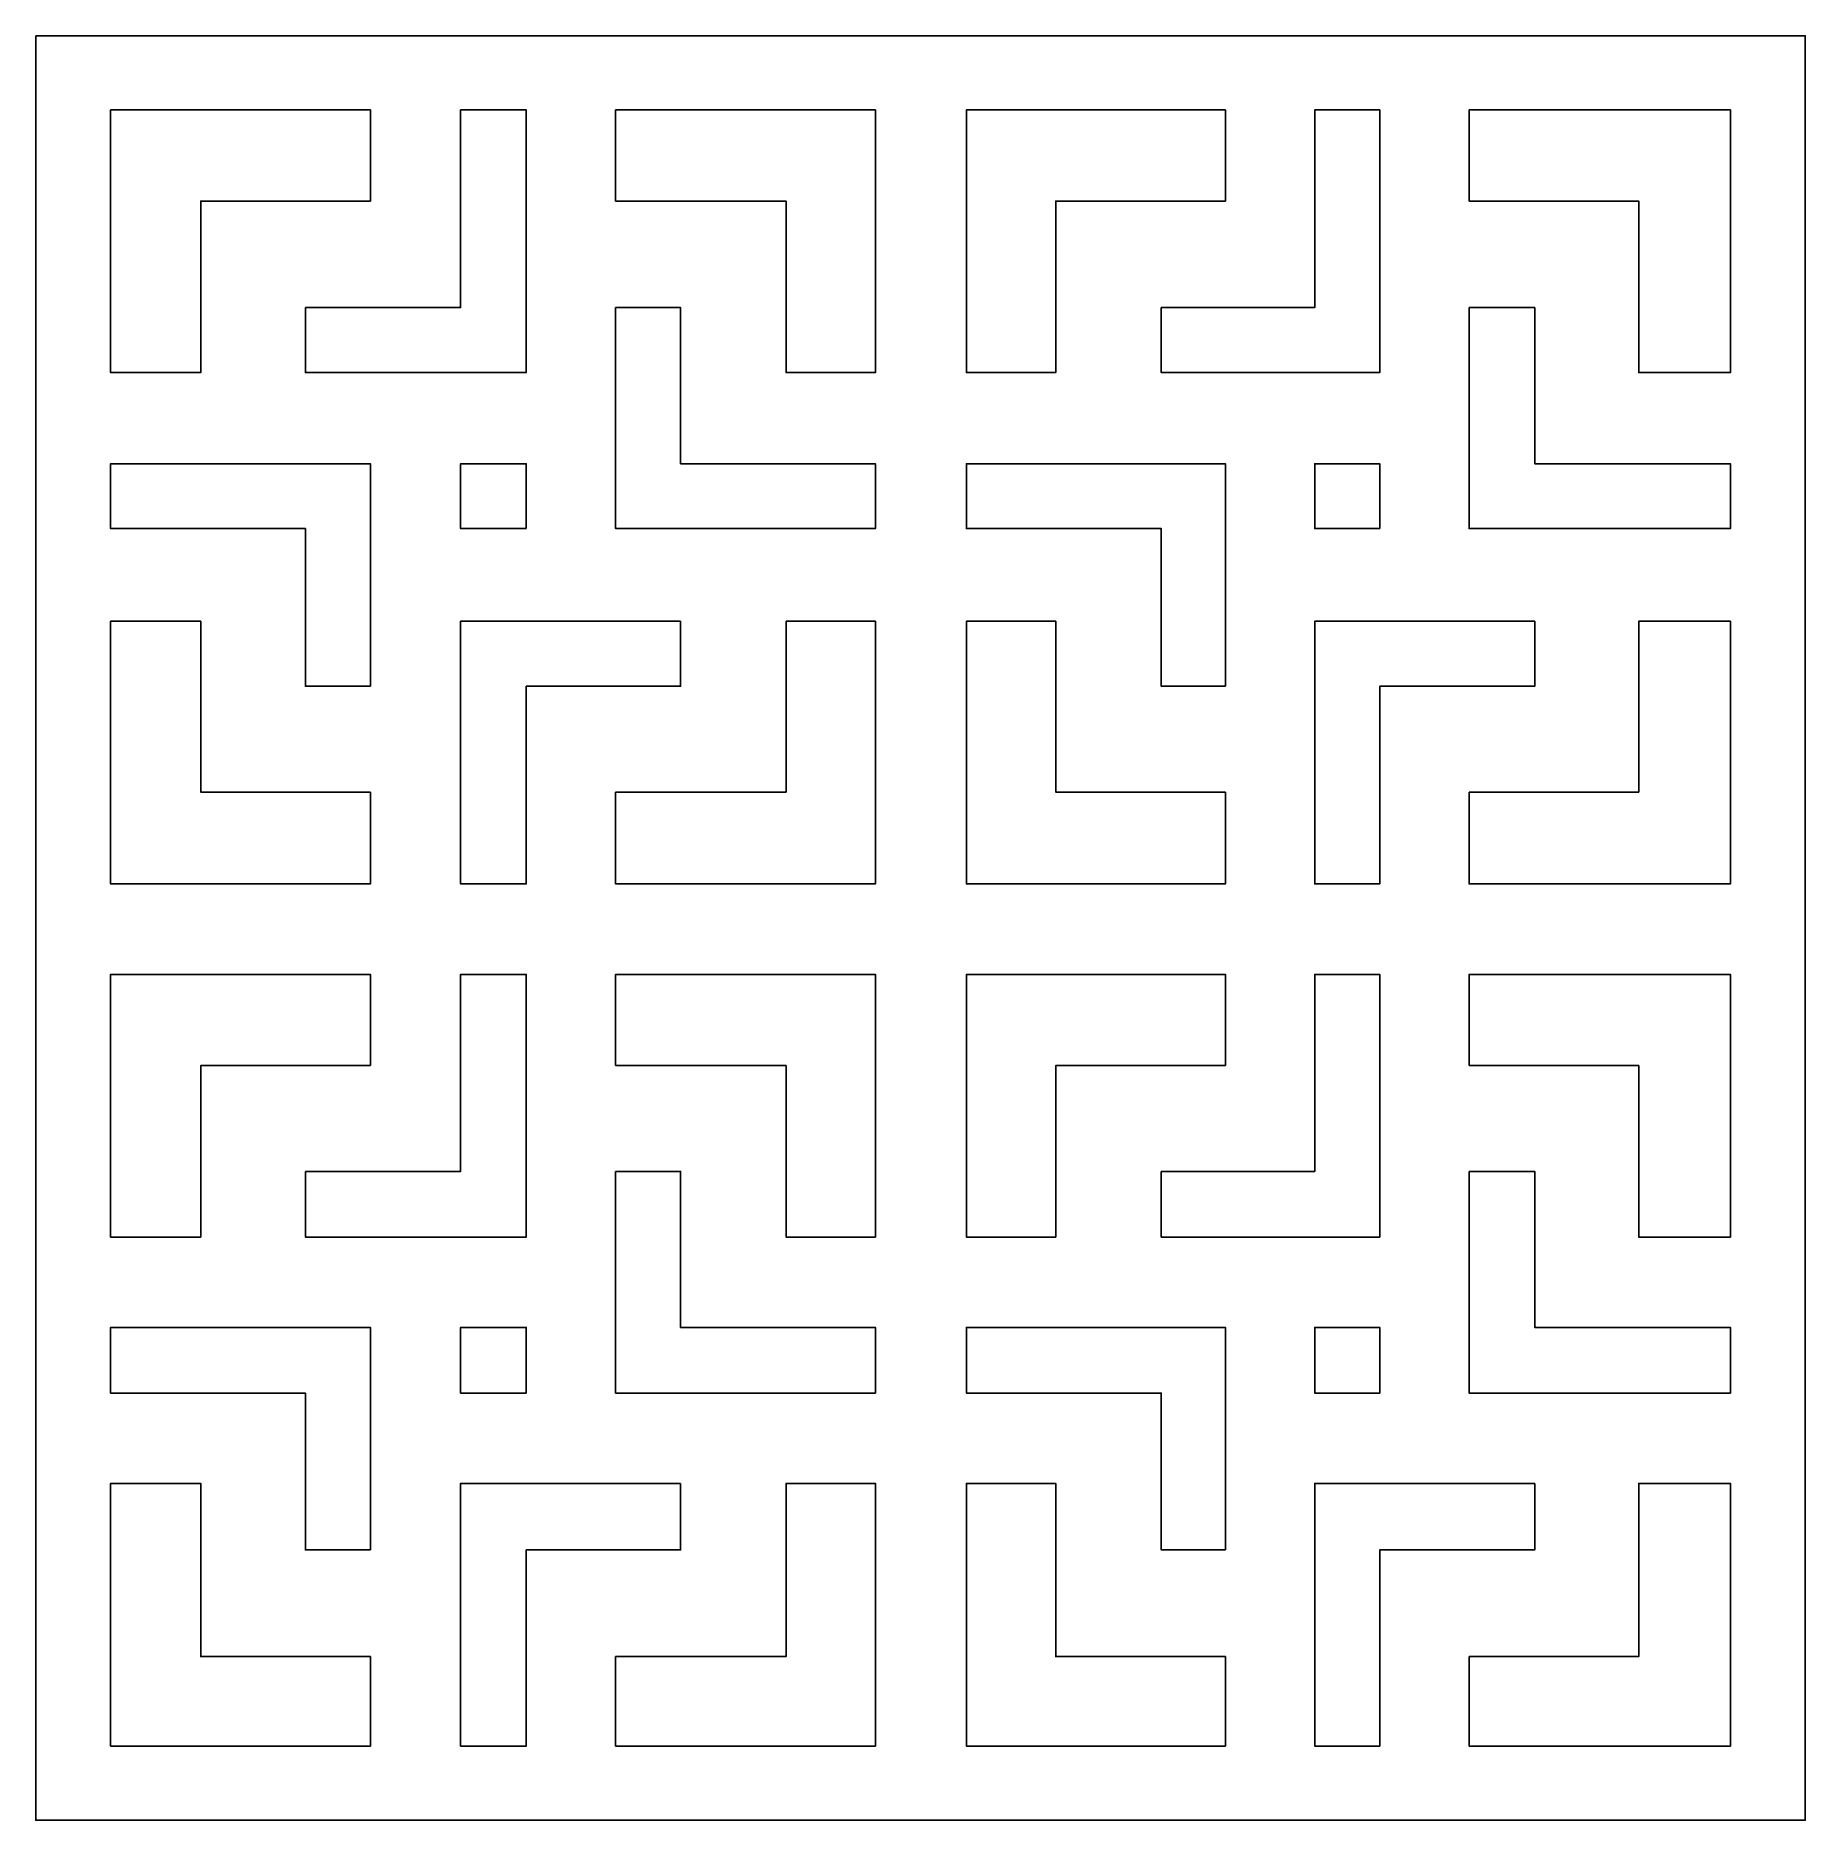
# Model space of a CAD drawing. Header units: centimetres. Extents: x -1.98 to 1.98, y -2 to 2.
import ezdxf

# ---------------------------------------------------------------- set-up
doc = ezdxf.new("R2010")
doc.units = ezdxf.units.CM
doc.header["$MEASUREMENT"] = 0
doc.layers.add('Layer 1', color=7, linetype='Continuous')

msp = doc.modelspace()

# ---------------------------------------------------------------- linework, layer by layer
at = {"layer": 'Layer 1', "color": 250}
for points, knots in [([(-1.9837, 2.00073), (-1.9837, 2.00073), (1.9837, 2.00073), (1.9837, 2.00073), (1.9837, 2.00073), (1.9837, 2.00073), (1.9837, -2.00073), (1.9837, -2.00073), (1.9837, -2.00073), (1.9837, -2.00073), (-1.9837, -2.00073), (-1.9837, -2.00073), (-1.9837, -2.00073), (-1.9837, -2.00073), (-1.9837, 2.00073), (-1.9837, 2.00073)], [0, 0, 0, 0, 0.2, 0.2, 0.2, 0.2, 0.4, 0.4, 0.4, 0.4, 0.6, 0.6, 0.6, 0.6, 1, 1, 1, 1]), ([(-1.23339, 1.63003), (-1.23339, 1.63003), (-1.23339, 1.83443), (-1.23339, 1.83443), (-1.23339, 1.83443), (-1.23339, 1.83443), (-1.81582, 1.83443), (-1.81582, 1.83443), (-1.81582, 1.83443), (-1.81582, 1.83443), (-1.81582, 1.24547), (-1.81582, 1.24547), (-1.81582, 1.24547), (-1.81582, 1.24547), (-1.61369, 1.24547), (-1.61369, 1.24547), (-1.61369, 1.24547), (-1.61369, 1.24547), (-1.61369, 1.63003), (-1.61369, 1.63003), (-1.61369, 1.63003), (-1.61369, 1.63003), (-1.23339, 1.63003), (-1.23339, 1.63003)], [0, 0, 0, 0, 0.1428571, 0.1428571, 0.1428571, 0.1428571, 0.2857143, 0.2857143, 0.2857143, 0.2857143, 0.4285714, 0.4285714, 0.4285714, 0.4285714, 0.5714286, 0.5714286, 0.5714286, 0.5714286, 0.7142857, 0.7142857, 0.7142857, 0.7142857, 1, 1, 1, 1]), ([(-1.379, 1.39098), (-1.379, 1.39098), (-1.03125, 1.39098), (-1.03125, 1.39098), (-1.03125, 1.39098), (-1.03125, 1.39098), (-1.03125, 1.83443), (-1.03125, 1.83443), (-1.03125, 1.83443), (-1.03125, 1.83443), (-0.88393, 1.83443), (-0.88393, 1.83443), (-0.88393, 1.83443), (-0.88393, 1.83443), (-0.88393, 1.24547), (-0.88393, 1.24547), (-0.88393, 1.24547), (-0.88393, 1.24547), (-1.379, 1.24547), (-1.379, 1.24547), (-1.379, 1.24547), (-1.379, 1.24547), (-1.379, 1.39098), (-1.379, 1.39098)], [0, 0, 0, 0, 0.1428571, 0.1428571, 0.1428571, 0.1428571, 0.2857143, 0.2857143, 0.2857143, 0.2857143, 0.4285714, 0.4285714, 0.4285714, 0.4285714, 0.5714286, 0.5714286, 0.5714286, 0.5714286, 0.7142857, 0.7142857, 0.7142857, 0.7142857, 1, 1, 1, 1]), ([(-0.6835, 1.63003), (-0.6835, 1.63003), (-0.6835, 1.83443), (-0.6835, 1.83443), (-0.6835, 1.83443), (-0.6835, 1.83443), (-0.10107, 1.83443), (-0.10107, 1.83443), (-0.10107, 1.83443), (-0.10107, 1.83443), (-0.10107, 1.24547), (-0.10107, 1.24547), (-0.10107, 1.24547), (-0.10107, 1.24547), (-0.3015, 1.24547), (-0.3015, 1.24547), (-0.3015, 1.24547), (-0.3015, 1.24547), (-0.3015, 1.63003), (-0.3015, 1.63003), (-0.3015, 1.63003), (-0.3015, 1.63003), (-0.6835, 1.63003), (-0.6835, 1.63003)], [0, 0, 0, 0, 0.1428571, 0.1428571, 0.1428571, 0.1428571, 0.2857143, 0.2857143, 0.2857143, 0.2857143, 0.4285714, 0.4285714, 0.4285714, 0.4285714, 0.5714286, 0.5714286, 0.5714286, 0.5714286, 0.7142857, 0.7142857, 0.7142857, 0.7142857, 1, 1, 1, 1]), ([(0.6835, 1.63003), (0.6835, 1.63003), (0.6835, 1.83443), (0.6835, 1.83443), (0.6835, 1.83443), (0.6835, 1.83443), (0.10278, 1.83443), (0.10278, 1.83443), (0.10278, 1.83443), (0.10278, 1.83443), (0.10278, 1.24547), (0.10278, 1.24547), (0.10278, 1.24547), (0.10278, 1.24547), (0.30321, 1.24547), (0.30321, 1.24547), (0.30321, 1.24547), (0.30321, 1.24547), (0.30321, 1.63003), (0.30321, 1.63003), (0.30321, 1.63003), (0.30321, 1.63003), (0.6835, 1.63003), (0.6835, 1.63003)], [0, 0, 0, 0, 0.1428571, 0.1428571, 0.1428571, 0.1428571, 0.2857143, 0.2857143, 0.2857143, 0.2857143, 0.4285714, 0.4285714, 0.4285714, 0.4285714, 0.5714286, 0.5714286, 0.5714286, 0.5714286, 0.7142857, 0.7142857, 0.7142857, 0.7142857, 1, 1, 1, 1]), ([(0.53961, 1.39098), (0.53961, 1.39098), (0.88393, 1.39098), (0.88393, 1.39098), (0.88393, 1.39098), (0.88393, 1.39098), (0.88393, 1.83443), (0.88393, 1.83443), (0.88393, 1.83443), (0.88393, 1.83443), (1.02954, 1.83443), (1.02954, 1.83443), (1.02954, 1.83443), (1.02954, 1.83443), (1.02954, 1.24547), (1.02954, 1.24547), (1.02954, 1.24547), (1.02954, 1.24547), (0.53961, 1.24547), (0.53961, 1.24547), (0.53961, 1.24547), (0.53961, 1.24547), (0.53961, 1.39098), (0.53961, 1.39098)], [0, 0, 0, 0, 0.1428571, 0.1428571, 0.1428571, 0.1428571, 0.2857143, 0.2857143, 0.2857143, 0.2857143, 0.4285714, 0.4285714, 0.4285714, 0.4285714, 0.5714286, 0.5714286, 0.5714286, 0.5714286, 0.7142857, 0.7142857, 0.7142857, 0.7142857, 1, 1, 1, 1]), ([(1.22996, 1.63003), (1.22996, 1.63003), (1.22996, 1.83443), (1.22996, 1.83443), (1.22996, 1.83443), (1.22996, 1.83443), (1.81582, 1.83443), (1.81582, 1.83443), (1.81582, 1.83443), (1.81582, 1.83443), (1.81582, 1.24547), (1.81582, 1.24547), (1.81582, 1.24547), (1.81582, 1.24547), (1.61026, 1.24547), (1.61026, 1.24547), (1.61026, 1.24547), (1.61026, 1.24547), (1.61026, 1.63003), (1.61026, 1.63003), (1.61026, 1.63003), (1.61026, 1.63003), (1.22996, 1.63003), (1.22996, 1.63003)], [0, 0, 0, 0, 0.1428571, 0.1428571, 0.1428571, 0.1428571, 0.2857143, 0.2857143, 0.2857143, 0.2857143, 0.4285714, 0.4285714, 0.4285714, 0.4285714, 0.5714286, 0.5714286, 0.5714286, 0.5714286, 0.7142857, 0.7142857, 0.7142857, 0.7142857, 1, 1, 1, 1]), ([(-0.6835, 1.39098), (-0.6835, 1.39098), (-0.5379, 1.39098), (-0.5379, 1.39098), (-0.5379, 1.39098), (-0.5379, 1.39098), (-0.5379, 1.04107), (-0.5379, 1.04107), (-0.5379, 1.04107), (-0.5379, 1.04107), (-0.10107, 1.04107), (-0.10107, 1.04107), (-0.10107, 1.04107), (-0.10107, 1.04107), (-0.10107, 0.89556), (-0.10107, 0.89556), (-0.10107, 0.89556), (-0.10107, 0.89556), (-0.6835, 0.89556), (-0.6835, 0.89556), (-0.6835, 0.89556), (-0.6835, 0.89556), (-0.6835, 1.39098), (-0.6835, 1.39098)], [0, 0, 0, 0, 0.1428571, 0.1428571, 0.1428571, 0.1428571, 0.2857143, 0.2857143, 0.2857143, 0.2857143, 0.4285714, 0.4285714, 0.4285714, 0.4285714, 0.5714286, 0.5714286, 0.5714286, 0.5714286, 0.7142857, 0.7142857, 0.7142857, 0.7142857, 1, 1, 1, 1]), ([(1.22996, 1.39098), (1.22996, 1.39098), (1.37728, 1.39098), (1.37728, 1.39098), (1.37728, 1.39098), (1.37728, 1.39098), (1.37728, 1.04107), (1.37728, 1.04107), (1.37728, 1.04107), (1.37728, 1.04107), (1.81582, 1.04107), (1.81582, 1.04107), (1.81582, 1.04107), (1.81582, 1.04107), (1.81582, 0.89556), (1.81582, 0.89556), (1.81582, 0.89556), (1.81582, 0.89556), (1.22996, 0.89556), (1.22996, 0.89556), (1.22996, 0.89556), (1.22996, 0.89556), (1.22996, 1.39098), (1.22996, 1.39098)], [0, 0, 0, 0, 0.1428571, 0.1428571, 0.1428571, 0.1428571, 0.2857143, 0.2857143, 0.2857143, 0.2857143, 0.4285714, 0.4285714, 0.4285714, 0.4285714, 0.5714286, 0.5714286, 0.5714286, 0.5714286, 0.7142857, 0.7142857, 0.7142857, 0.7142857, 1, 1, 1, 1]), ([(-1.23339, 0.54219), (-1.23339, 0.54219), (-1.379, 0.54219), (-1.379, 0.54219), (-1.379, 0.54219), (-1.379, 0.54219), (-1.379, 0.89556), (-1.379, 0.89556), (-1.379, 0.89556), (-1.379, 0.89556), (-1.81582, 0.89556), (-1.81582, 0.89556), (-1.81582, 0.89556), (-1.81582, 0.89556), (-1.81582, 1.04107), (-1.81582, 1.04107), (-1.81582, 1.04107), (-1.81582, 1.04107), (-1.23339, 1.04107), (-1.23339, 1.04107), (-1.23339, 1.04107), (-1.23339, 1.04107), (-1.23339, 0.54219), (-1.23339, 0.54219)], [0, 0, 0, 0, 0.1428571, 0.1428571, 0.1428571, 0.1428571, 0.2857143, 0.2857143, 0.2857143, 0.2857143, 0.4285714, 0.4285714, 0.4285714, 0.4285714, 0.5714286, 0.5714286, 0.5714286, 0.5714286, 0.7142857, 0.7142857, 0.7142857, 0.7142857, 1, 1, 1, 1]), ([(-0.88393, 0.89556), (-0.88393, 0.89556), (-1.03125, 0.89556), (-1.03125, 0.89556), (-1.03125, 0.89556), (-1.03125, 0.89556), (-1.03125, 1.04107), (-1.03125, 1.04107), (-1.03125, 1.04107), (-1.03125, 1.04107), (-0.88393, 1.04107), (-0.88393, 1.04107), (-0.88393, 1.04107), (-0.88393, 1.04107), (-0.88393, 0.89556), (-0.88393, 0.89556)], [0, 0, 0, 0, 0.2, 0.2, 0.2, 0.2, 0.4, 0.4, 0.4, 0.4, 0.6, 0.6, 0.6, 0.6, 1, 1, 1, 1]), ([(0.6835, 0.54219), (0.6835, 0.54219), (0.53961, 0.54219), (0.53961, 0.54219), (0.53961, 0.54219), (0.53961, 0.54219), (0.53961, 0.89556), (0.53961, 0.89556), (0.53961, 0.89556), (0.53961, 0.89556), (0.10278, 0.89556), (0.10278, 0.89556), (0.10278, 0.89556), (0.10278, 0.89556), (0.10278, 1.04107), (0.10278, 1.04107), (0.10278, 1.04107), (0.10278, 1.04107), (0.6835, 1.04107), (0.6835, 1.04107), (0.6835, 1.04107), (0.6835, 1.04107), (0.6835, 0.54219), (0.6835, 0.54219)], [0, 0, 0, 0, 0.1428571, 0.1428571, 0.1428571, 0.1428571, 0.2857143, 0.2857143, 0.2857143, 0.2857143, 0.4285714, 0.4285714, 0.4285714, 0.4285714, 0.5714286, 0.5714286, 0.5714286, 0.5714286, 0.7142857, 0.7142857, 0.7142857, 0.7142857, 1, 1, 1, 1]), ([(1.02954, 0.89556), (1.02954, 0.89556), (0.88393, 0.89556), (0.88393, 0.89556), (0.88393, 0.89556), (0.88393, 0.89556), (0.88393, 1.04107), (0.88393, 1.04107), (0.88393, 1.04107), (0.88393, 1.04107), (1.02954, 1.04107), (1.02954, 1.04107), (1.02954, 1.04107), (1.02954, 1.04107), (1.02954, 0.89556), (1.02954, 0.89556)], [0, 0, 0, 0, 0.2, 0.2, 0.2, 0.2, 0.4, 0.4, 0.4, 0.4, 0.6, 0.6, 0.6, 0.6, 1, 1, 1, 1]), ([(-1.23339, 0.30487), (-1.23339, 0.30487), (-1.23339, 0.09873), (-1.23339, 0.09873), (-1.23339, 0.09873), (-1.23339, 0.09873), (-1.81582, 0.09873), (-1.81582, 0.09873), (-1.81582, 0.09873), (-1.81582, 0.09873), (-1.81582, 0.68769), (-1.81582, 0.68769), (-1.81582, 0.68769), (-1.81582, 0.68769), (-1.61369, 0.68769), (-1.61369, 0.68769), (-1.61369, 0.68769), (-1.61369, 0.68769), (-1.61369, 0.30487), (-1.61369, 0.30487), (-1.61369, 0.30487), (-1.61369, 0.30487), (-1.23339, 0.30487), (-1.23339, 0.30487)], [0, 0, 0, 0, 0.1428571, 0.1428571, 0.1428571, 0.1428571, 0.2857143, 0.2857143, 0.2857143, 0.2857143, 0.4285714, 0.4285714, 0.4285714, 0.4285714, 0.5714286, 0.5714286, 0.5714286, 0.5714286, 0.7142857, 0.7142857, 0.7142857, 0.7142857, 1, 1, 1, 1]), ([(-0.5379, 0.68769), (-0.5379, 0.68769), (-0.5379, 0.54219), (-0.5379, 0.54219), (-0.5379, 0.54219), (-0.5379, 0.54219), (-0.88393, 0.54219), (-0.88393, 0.54219), (-0.88393, 0.54219), (-0.88393, 0.54219), (-0.88393, 0.09873), (-0.88393, 0.09873), (-0.88393, 0.09873), (-0.88393, 0.09873), (-1.03125, 0.09873), (-1.03125, 0.09873), (-1.03125, 0.09873), (-1.03125, 0.09873), (-1.03125, 0.68769), (-1.03125, 0.68769), (-1.03125, 0.68769), (-1.03125, 0.68769), (-0.5379, 0.68769), (-0.5379, 0.68769)], [0, 0, 0, 0, 0.1428571, 0.1428571, 0.1428571, 0.1428571, 0.2857143, 0.2857143, 0.2857143, 0.2857143, 0.4285714, 0.4285714, 0.4285714, 0.4285714, 0.5714286, 0.5714286, 0.5714286, 0.5714286, 0.7142857, 0.7142857, 0.7142857, 0.7142857, 1, 1, 1, 1]), ([(-0.6835, 0.30487), (-0.6835, 0.30487), (-0.6835, 0.09873), (-0.6835, 0.09873), (-0.6835, 0.09873), (-0.6835, 0.09873), (-0.10107, 0.09873), (-0.10107, 0.09873), (-0.10107, 0.09873), (-0.10107, 0.09873), (-0.10107, 0.68769), (-0.10107, 0.68769), (-0.10107, 0.68769), (-0.10107, 0.68769), (-0.3015, 0.68769), (-0.3015, 0.68769), (-0.3015, 0.68769), (-0.3015, 0.68769), (-0.3015, 0.30487), (-0.3015, 0.30487), (-0.3015, 0.30487), (-0.3015, 0.30487), (-0.6835, 0.30487), (-0.6835, 0.30487)], [0, 0, 0, 0, 0.1428571, 0.1428571, 0.1428571, 0.1428571, 0.2857143, 0.2857143, 0.2857143, 0.2857143, 0.4285714, 0.4285714, 0.4285714, 0.4285714, 0.5714286, 0.5714286, 0.5714286, 0.5714286, 0.7142857, 0.7142857, 0.7142857, 0.7142857, 1, 1, 1, 1]), ([(0.6835, 0.30487), (0.6835, 0.30487), (0.6835, 0.09873), (0.6835, 0.09873), (0.6835, 0.09873), (0.6835, 0.09873), (0.10278, 0.09873), (0.10278, 0.09873), (0.10278, 0.09873), (0.10278, 0.09873), (0.10278, 0.68769), (0.10278, 0.68769), (0.10278, 0.68769), (0.10278, 0.68769), (0.30321, 0.68769), (0.30321, 0.68769), (0.30321, 0.68769), (0.30321, 0.68769), (0.30321, 0.30487), (0.30321, 0.30487), (0.30321, 0.30487), (0.30321, 0.30487), (0.6835, 0.30487), (0.6835, 0.30487)], [0, 0, 0, 0, 0.1428571, 0.1428571, 0.1428571, 0.1428571, 0.2857143, 0.2857143, 0.2857143, 0.2857143, 0.4285714, 0.4285714, 0.4285714, 0.4285714, 0.5714286, 0.5714286, 0.5714286, 0.5714286, 0.7142857, 0.7142857, 0.7142857, 0.7142857, 1, 1, 1, 1]), ([(1.37728, 0.68769), (1.37728, 0.68769), (1.37728, 0.54219), (1.37728, 0.54219), (1.37728, 0.54219), (1.37728, 0.54219), (1.02954, 0.54219), (1.02954, 0.54219), (1.02954, 0.54219), (1.02954, 0.54219), (1.02954, 0.09873), (1.02954, 0.09873), (1.02954, 0.09873), (1.02954, 0.09873), (0.88393, 0.09873), (0.88393, 0.09873), (0.88393, 0.09873), (0.88393, 0.09873), (0.88393, 0.68769), (0.88393, 0.68769), (0.88393, 0.68769), (0.88393, 0.68769), (1.37728, 0.68769), (1.37728, 0.68769)], [0, 0, 0, 0, 0.1428571, 0.1428571, 0.1428571, 0.1428571, 0.2857143, 0.2857143, 0.2857143, 0.2857143, 0.4285714, 0.4285714, 0.4285714, 0.4285714, 0.5714286, 0.5714286, 0.5714286, 0.5714286, 0.7142857, 0.7142857, 0.7142857, 0.7142857, 1, 1, 1, 1]), ([(1.22996, 0.30487), (1.22996, 0.30487), (1.22996, 0.09873), (1.22996, 0.09873), (1.22996, 0.09873), (1.22996, 0.09873), (1.81582, 0.09873), (1.81582, 0.09873), (1.81582, 0.09873), (1.81582, 0.09873), (1.81582, 0.68769), (1.81582, 0.68769), (1.81582, 0.68769), (1.81582, 0.68769), (1.61026, 0.68769), (1.61026, 0.68769), (1.61026, 0.68769), (1.61026, 0.68769), (1.61026, 0.30487), (1.61026, 0.30487), (1.61026, 0.30487), (1.61026, 0.30487), (1.22996, 0.30487), (1.22996, 0.30487)], [0, 0, 0, 0, 0.1428571, 0.1428571, 0.1428571, 0.1428571, 0.2857143, 0.2857143, 0.2857143, 0.2857143, 0.4285714, 0.4285714, 0.4285714, 0.4285714, 0.5714286, 0.5714286, 0.5714286, 0.5714286, 0.7142857, 0.7142857, 0.7142857, 0.7142857, 1, 1, 1, 1]), ([(-1.23339, -0.30834), (-1.23339, -0.30834), (-1.23339, -0.10394), (-1.23339, -0.10394), (-1.23339, -0.10394), (-1.23339, -0.10394), (-1.81582, -0.10394), (-1.81582, -0.10394), (-1.81582, -0.10394), (-1.81582, -0.10394), (-1.81582, -0.6929), (-1.81582, -0.6929), (-1.81582, -0.6929), (-1.81582, -0.6929), (-1.61369, -0.6929), (-1.61369, -0.6929), (-1.61369, -0.6929), (-1.61369, -0.6929), (-1.61369, -0.30834), (-1.61369, -0.30834), (-1.61369, -0.30834), (-1.61369, -0.30834), (-1.23339, -0.30834), (-1.23339, -0.30834)], [0, 0, 0, 0, 0.1428571, 0.1428571, 0.1428571, 0.1428571, 0.2857143, 0.2857143, 0.2857143, 0.2857143, 0.4285714, 0.4285714, 0.4285714, 0.4285714, 0.5714286, 0.5714286, 0.5714286, 0.5714286, 0.7142857, 0.7142857, 0.7142857, 0.7142857, 1, 1, 1, 1]), ([(-1.379, -0.54566), (-1.379, -0.54566), (-1.03125, -0.54566), (-1.03125, -0.54566), (-1.03125, -0.54566), (-1.03125, -0.54566), (-1.03125, -0.10394), (-1.03125, -0.10394), (-1.03125, -0.10394), (-1.03125, -0.10394), (-0.88393, -0.10394), (-0.88393, -0.10394), (-0.88393, -0.10394), (-0.88393, -0.10394), (-0.88393, -0.6929), (-0.88393, -0.6929), (-0.88393, -0.6929), (-0.88393, -0.6929), (-1.379, -0.6929), (-1.379, -0.6929), (-1.379, -0.6929), (-1.379, -0.6929), (-1.379, -0.54566), (-1.379, -0.54566)], [0, 0, 0, 0, 0.1428571, 0.1428571, 0.1428571, 0.1428571, 0.2857143, 0.2857143, 0.2857143, 0.2857143, 0.4285714, 0.4285714, 0.4285714, 0.4285714, 0.5714286, 0.5714286, 0.5714286, 0.5714286, 0.7142857, 0.7142857, 0.7142857, 0.7142857, 1, 1, 1, 1]), ([(-0.6835, -0.30834), (-0.6835, -0.30834), (-0.6835, -0.10394), (-0.6835, -0.10394), (-0.6835, -0.10394), (-0.6835, -0.10394), (-0.10107, -0.10394), (-0.10107, -0.10394), (-0.10107, -0.10394), (-0.10107, -0.10394), (-0.10107, -0.6929), (-0.10107, -0.6929), (-0.10107, -0.6929), (-0.10107, -0.6929), (-0.3015, -0.6929), (-0.3015, -0.6929), (-0.3015, -0.6929), (-0.3015, -0.6929), (-0.3015, -0.30834), (-0.3015, -0.30834), (-0.3015, -0.30834), (-0.3015, -0.30834), (-0.6835, -0.30834), (-0.6835, -0.30834)], [0, 0, 0, 0, 0.1428571, 0.1428571, 0.1428571, 0.1428571, 0.2857143, 0.2857143, 0.2857143, 0.2857143, 0.4285714, 0.4285714, 0.4285714, 0.4285714, 0.5714286, 0.5714286, 0.5714286, 0.5714286, 0.7142857, 0.7142857, 0.7142857, 0.7142857, 1, 1, 1, 1]), ([(0.6835, -0.30834), (0.6835, -0.30834), (0.6835, -0.10394), (0.6835, -0.10394), (0.6835, -0.10394), (0.6835, -0.10394), (0.10278, -0.10394), (0.10278, -0.10394), (0.10278, -0.10394), (0.10278, -0.10394), (0.10278, -0.6929), (0.10278, -0.6929), (0.10278, -0.6929), (0.10278, -0.6929), (0.30321, -0.6929), (0.30321, -0.6929), (0.30321, -0.6929), (0.30321, -0.6929), (0.30321, -0.30834), (0.30321, -0.30834), (0.30321, -0.30834), (0.30321, -0.30834), (0.6835, -0.30834), (0.6835, -0.30834)], [0, 0, 0, 0, 0.1428571, 0.1428571, 0.1428571, 0.1428571, 0.2857143, 0.2857143, 0.2857143, 0.2857143, 0.4285714, 0.4285714, 0.4285714, 0.4285714, 0.5714286, 0.5714286, 0.5714286, 0.5714286, 0.7142857, 0.7142857, 0.7142857, 0.7142857, 1, 1, 1, 1]), ([(0.53961, -0.54566), (0.53961, -0.54566), (0.88393, -0.54566), (0.88393, -0.54566), (0.88393, -0.54566), (0.88393, -0.54566), (0.88393, -0.10394), (0.88393, -0.10394), (0.88393, -0.10394), (0.88393, -0.10394), (1.02954, -0.10394), (1.02954, -0.10394), (1.02954, -0.10394), (1.02954, -0.10394), (1.02954, -0.6929), (1.02954, -0.6929), (1.02954, -0.6929), (1.02954, -0.6929), (0.53961, -0.6929), (0.53961, -0.6929), (0.53961, -0.6929), (0.53961, -0.6929), (0.53961, -0.54566), (0.53961, -0.54566)], [0, 0, 0, 0, 0.1428571, 0.1428571, 0.1428571, 0.1428571, 0.2857143, 0.2857143, 0.2857143, 0.2857143, 0.4285714, 0.4285714, 0.4285714, 0.4285714, 0.5714286, 0.5714286, 0.5714286, 0.5714286, 0.7142857, 0.7142857, 0.7142857, 0.7142857, 1, 1, 1, 1]), ([(1.22996, -0.30834), (1.22996, -0.30834), (1.22996, -0.10394), (1.22996, -0.10394), (1.22996, -0.10394), (1.22996, -0.10394), (1.81582, -0.10394), (1.81582, -0.10394), (1.81582, -0.10394), (1.81582, -0.10394), (1.81582, -0.6929), (1.81582, -0.6929), (1.81582, -0.6929), (1.81582, -0.6929), (1.61026, -0.6929), (1.61026, -0.6929), (1.61026, -0.6929), (1.61026, -0.6929), (1.61026, -0.30834), (1.61026, -0.30834), (1.61026, -0.30834), (1.61026, -0.30834), (1.22996, -0.30834), (1.22996, -0.30834)], [0, 0, 0, 0, 0.1428571, 0.1428571, 0.1428571, 0.1428571, 0.2857143, 0.2857143, 0.2857143, 0.2857143, 0.4285714, 0.4285714, 0.4285714, 0.4285714, 0.5714286, 0.5714286, 0.5714286, 0.5714286, 0.7142857, 0.7142857, 0.7142857, 0.7142857, 1, 1, 1, 1]), ([(-0.6835, -0.54566), (-0.6835, -0.54566), (-0.5379, -0.54566), (-0.5379, -0.54566), (-0.5379, -0.54566), (-0.5379, -0.54566), (-0.5379, -0.89557), (-0.5379, -0.89557), (-0.5379, -0.89557), (-0.5379, -0.89557), (-0.10107, -0.89557), (-0.10107, -0.89557), (-0.10107, -0.89557), (-0.10107, -0.89557), (-0.10107, -1.04281), (-0.10107, -1.04281), (-0.10107, -1.04281), (-0.10107, -1.04281), (-0.6835, -1.04281), (-0.6835, -1.04281), (-0.6835, -1.04281), (-0.6835, -1.04281), (-0.6835, -0.54566), (-0.6835, -0.54566)], [0, 0, 0, 0, 0.1428571, 0.1428571, 0.1428571, 0.1428571, 0.2857143, 0.2857143, 0.2857143, 0.2857143, 0.4285714, 0.4285714, 0.4285714, 0.4285714, 0.5714286, 0.5714286, 0.5714286, 0.5714286, 0.7142857, 0.7142857, 0.7142857, 0.7142857, 1, 1, 1, 1]), ([(1.22996, -0.54566), (1.22996, -0.54566), (1.37728, -0.54566), (1.37728, -0.54566), (1.37728, -0.54566), (1.37728, -0.54566), (1.37728, -0.89557), (1.37728, -0.89557), (1.37728, -0.89557), (1.37728, -0.89557), (1.81582, -0.89557), (1.81582, -0.89557), (1.81582, -0.89557), (1.81582, -0.89557), (1.81582, -1.04281), (1.81582, -1.04281), (1.81582, -1.04281), (1.81582, -1.04281), (1.22996, -1.04281), (1.22996, -1.04281), (1.22996, -1.04281), (1.22996, -1.04281), (1.22996, -0.54566), (1.22996, -0.54566)], [0, 0, 0, 0, 0.1428571, 0.1428571, 0.1428571, 0.1428571, 0.2857143, 0.2857143, 0.2857143, 0.2857143, 0.4285714, 0.4285714, 0.4285714, 0.4285714, 0.5714286, 0.5714286, 0.5714286, 0.5714286, 0.7142857, 0.7142857, 0.7142857, 0.7142857, 1, 1, 1, 1]), ([(-1.23339, -1.39445), (-1.23339, -1.39445), (-1.379, -1.39445), (-1.379, -1.39445), (-1.379, -1.39445), (-1.379, -1.39445), (-1.379, -1.04281), (-1.379, -1.04281), (-1.379, -1.04281), (-1.379, -1.04281), (-1.81582, -1.04281), (-1.81582, -1.04281), (-1.81582, -1.04281), (-1.81582, -1.04281), (-1.81582, -0.89557), (-1.81582, -0.89557), (-1.81582, -0.89557), (-1.81582, -0.89557), (-1.23339, -0.89557), (-1.23339, -0.89557), (-1.23339, -0.89557), (-1.23339, -0.89557), (-1.23339, -1.39445), (-1.23339, -1.39445)], [0, 0, 0, 0, 0.1428571, 0.1428571, 0.1428571, 0.1428571, 0.2857143, 0.2857143, 0.2857143, 0.2857143, 0.4285714, 0.4285714, 0.4285714, 0.4285714, 0.5714286, 0.5714286, 0.5714286, 0.5714286, 0.7142857, 0.7142857, 0.7142857, 0.7142857, 1, 1, 1, 1]), ([(-0.88393, -1.04281), (-0.88393, -1.04281), (-1.03125, -1.04281), (-1.03125, -1.04281), (-1.03125, -1.04281), (-1.03125, -1.04281), (-1.03125, -0.89557), (-1.03125, -0.89557), (-1.03125, -0.89557), (-1.03125, -0.89557), (-0.88393, -0.89557), (-0.88393, -0.89557), (-0.88393, -0.89557), (-0.88393, -0.89557), (-0.88393, -1.04281), (-0.88393, -1.04281)], [0, 0, 0, 0, 0.2, 0.2, 0.2, 0.2, 0.4, 0.4, 0.4, 0.4, 0.6, 0.6, 0.6, 0.6, 1, 1, 1, 1]), ([(0.6835, -1.39445), (0.6835, -1.39445), (0.53961, -1.39445), (0.53961, -1.39445), (0.53961, -1.39445), (0.53961, -1.39445), (0.53961, -1.04281), (0.53961, -1.04281), (0.53961, -1.04281), (0.53961, -1.04281), (0.10278, -1.04281), (0.10278, -1.04281), (0.10278, -1.04281), (0.10278, -1.04281), (0.10278, -0.89557), (0.10278, -0.89557), (0.10278, -0.89557), (0.10278, -0.89557), (0.6835, -0.89557), (0.6835, -0.89557), (0.6835, -0.89557), (0.6835, -0.89557), (0.6835, -1.39445), (0.6835, -1.39445)], [0, 0, 0, 0, 0.1428571, 0.1428571, 0.1428571, 0.1428571, 0.2857143, 0.2857143, 0.2857143, 0.2857143, 0.4285714, 0.4285714, 0.4285714, 0.4285714, 0.5714286, 0.5714286, 0.5714286, 0.5714286, 0.7142857, 0.7142857, 0.7142857, 0.7142857, 1, 1, 1, 1]), ([(1.02954, -1.04281), (1.02954, -1.04281), (0.88393, -1.04281), (0.88393, -1.04281), (0.88393, -1.04281), (0.88393, -1.04281), (0.88393, -0.89557), (0.88393, -0.89557), (0.88393, -0.89557), (0.88393, -0.89557), (1.02954, -0.89557), (1.02954, -0.89557), (1.02954, -0.89557), (1.02954, -0.89557), (1.02954, -1.04281), (1.02954, -1.04281)], [0, 0, 0, 0, 0.2, 0.2, 0.2, 0.2, 0.4, 0.4, 0.4, 0.4, 0.6, 0.6, 0.6, 0.6, 1, 1, 1, 1]), ([(-1.23339, -1.6335), (-1.23339, -1.6335), (-1.23339, -1.83444), (-1.23339, -1.83444), (-1.23339, -1.83444), (-1.23339, -1.83444), (-1.81582, -1.83444), (-1.81582, -1.83444), (-1.81582, -1.83444), (-1.81582, -1.83444), (-1.81582, -1.24548), (-1.81582, -1.24548), (-1.81582, -1.24548), (-1.81582, -1.24548), (-1.61369, -1.24548), (-1.61369, -1.24548), (-1.61369, -1.24548), (-1.61369, -1.24548), (-1.61369, -1.6335), (-1.61369, -1.6335), (-1.61369, -1.6335), (-1.61369, -1.6335), (-1.23339, -1.6335), (-1.23339, -1.6335)], [0, 0, 0, 0, 0.1428571, 0.1428571, 0.1428571, 0.1428571, 0.2857143, 0.2857143, 0.2857143, 0.2857143, 0.4285714, 0.4285714, 0.4285714, 0.4285714, 0.5714286, 0.5714286, 0.5714286, 0.5714286, 0.7142857, 0.7142857, 0.7142857, 0.7142857, 1, 1, 1, 1]), ([(-0.5379, -1.24548), (-0.5379, -1.24548), (-0.5379, -1.39445), (-0.5379, -1.39445), (-0.5379, -1.39445), (-0.5379, -1.39445), (-0.88393, -1.39445), (-0.88393, -1.39445), (-0.88393, -1.39445), (-0.88393, -1.39445), (-0.88393, -1.83444), (-0.88393, -1.83444), (-0.88393, -1.83444), (-0.88393, -1.83444), (-1.03125, -1.83444), (-1.03125, -1.83444), (-1.03125, -1.83444), (-1.03125, -1.83444), (-1.03125, -1.24548), (-1.03125, -1.24548), (-1.03125, -1.24548), (-1.03125, -1.24548), (-0.5379, -1.24548), (-0.5379, -1.24548)], [0, 0, 0, 0, 0.1428571, 0.1428571, 0.1428571, 0.1428571, 0.2857143, 0.2857143, 0.2857143, 0.2857143, 0.4285714, 0.4285714, 0.4285714, 0.4285714, 0.5714286, 0.5714286, 0.5714286, 0.5714286, 0.7142857, 0.7142857, 0.7142857, 0.7142857, 1, 1, 1, 1]), ([(-0.6835, -1.6335), (-0.6835, -1.6335), (-0.6835, -1.83444), (-0.6835, -1.83444), (-0.6835, -1.83444), (-0.6835, -1.83444), (-0.10107, -1.83444), (-0.10107, -1.83444), (-0.10107, -1.83444), (-0.10107, -1.83444), (-0.10107, -1.24548), (-0.10107, -1.24548), (-0.10107, -1.24548), (-0.10107, -1.24548), (-0.3015, -1.24548), (-0.3015, -1.24548), (-0.3015, -1.24548), (-0.3015, -1.24548), (-0.3015, -1.6335), (-0.3015, -1.6335), (-0.3015, -1.6335), (-0.3015, -1.6335), (-0.6835, -1.6335), (-0.6835, -1.6335)], [0, 0, 0, 0, 0.1428571, 0.1428571, 0.1428571, 0.1428571, 0.2857143, 0.2857143, 0.2857143, 0.2857143, 0.4285714, 0.4285714, 0.4285714, 0.4285714, 0.5714286, 0.5714286, 0.5714286, 0.5714286, 0.7142857, 0.7142857, 0.7142857, 0.7142857, 1, 1, 1, 1]), ([(0.6835, -1.6335), (0.6835, -1.6335), (0.6835, -1.83444), (0.6835, -1.83444), (0.6835, -1.83444), (0.6835, -1.83444), (0.10278, -1.83444), (0.10278, -1.83444), (0.10278, -1.83444), (0.10278, -1.83444), (0.10278, -1.24548), (0.10278, -1.24548), (0.10278, -1.24548), (0.10278, -1.24548), (0.30321, -1.24548), (0.30321, -1.24548), (0.30321, -1.24548), (0.30321, -1.24548), (0.30321, -1.6335), (0.30321, -1.6335), (0.30321, -1.6335), (0.30321, -1.6335), (0.6835, -1.6335), (0.6835, -1.6335)], [0, 0, 0, 0, 0.1428571, 0.1428571, 0.1428571, 0.1428571, 0.2857143, 0.2857143, 0.2857143, 0.2857143, 0.4285714, 0.4285714, 0.4285714, 0.4285714, 0.5714286, 0.5714286, 0.5714286, 0.5714286, 0.7142857, 0.7142857, 0.7142857, 0.7142857, 1, 1, 1, 1]), ([(1.37728, -1.24548), (1.37728, -1.24548), (1.37728, -1.39445), (1.37728, -1.39445), (1.37728, -1.39445), (1.37728, -1.39445), (1.02954, -1.39445), (1.02954, -1.39445), (1.02954, -1.39445), (1.02954, -1.39445), (1.02954, -1.83444), (1.02954, -1.83444), (1.02954, -1.83444), (1.02954, -1.83444), (0.88393, -1.83444), (0.88393, -1.83444), (0.88393, -1.83444), (0.88393, -1.83444), (0.88393, -1.24548), (0.88393, -1.24548), (0.88393, -1.24548), (0.88393, -1.24548), (1.37728, -1.24548), (1.37728, -1.24548)], [0, 0, 0, 0, 0.1428571, 0.1428571, 0.1428571, 0.1428571, 0.2857143, 0.2857143, 0.2857143, 0.2857143, 0.4285714, 0.4285714, 0.4285714, 0.4285714, 0.5714286, 0.5714286, 0.5714286, 0.5714286, 0.7142857, 0.7142857, 0.7142857, 0.7142857, 1, 1, 1, 1]), ([(1.22996, -1.6335), (1.22996, -1.6335), (1.22996, -1.83444), (1.22996, -1.83444), (1.22996, -1.83444), (1.22996, -1.83444), (1.81582, -1.83444), (1.81582, -1.83444), (1.81582, -1.83444), (1.81582, -1.83444), (1.81582, -1.24548), (1.81582, -1.24548), (1.81582, -1.24548), (1.81582, -1.24548), (1.61026, -1.24548), (1.61026, -1.24548), (1.61026, -1.24548), (1.61026, -1.24548), (1.61026, -1.6335), (1.61026, -1.6335), (1.61026, -1.6335), (1.61026, -1.6335), (1.22996, -1.6335), (1.22996, -1.6335)], [0, 0, 0, 0, 0.1428571, 0.1428571, 0.1428571, 0.1428571, 0.2857143, 0.2857143, 0.2857143, 0.2857143, 0.4285714, 0.4285714, 0.4285714, 0.4285714, 0.5714286, 0.5714286, 0.5714286, 0.5714286, 0.7142857, 0.7142857, 0.7142857, 0.7142857, 1, 1, 1, 1])]:
    msp.add_open_spline(points, degree=3, knots=knots, dxfattribs=at)

doc.saveas('drawing.dxf')
